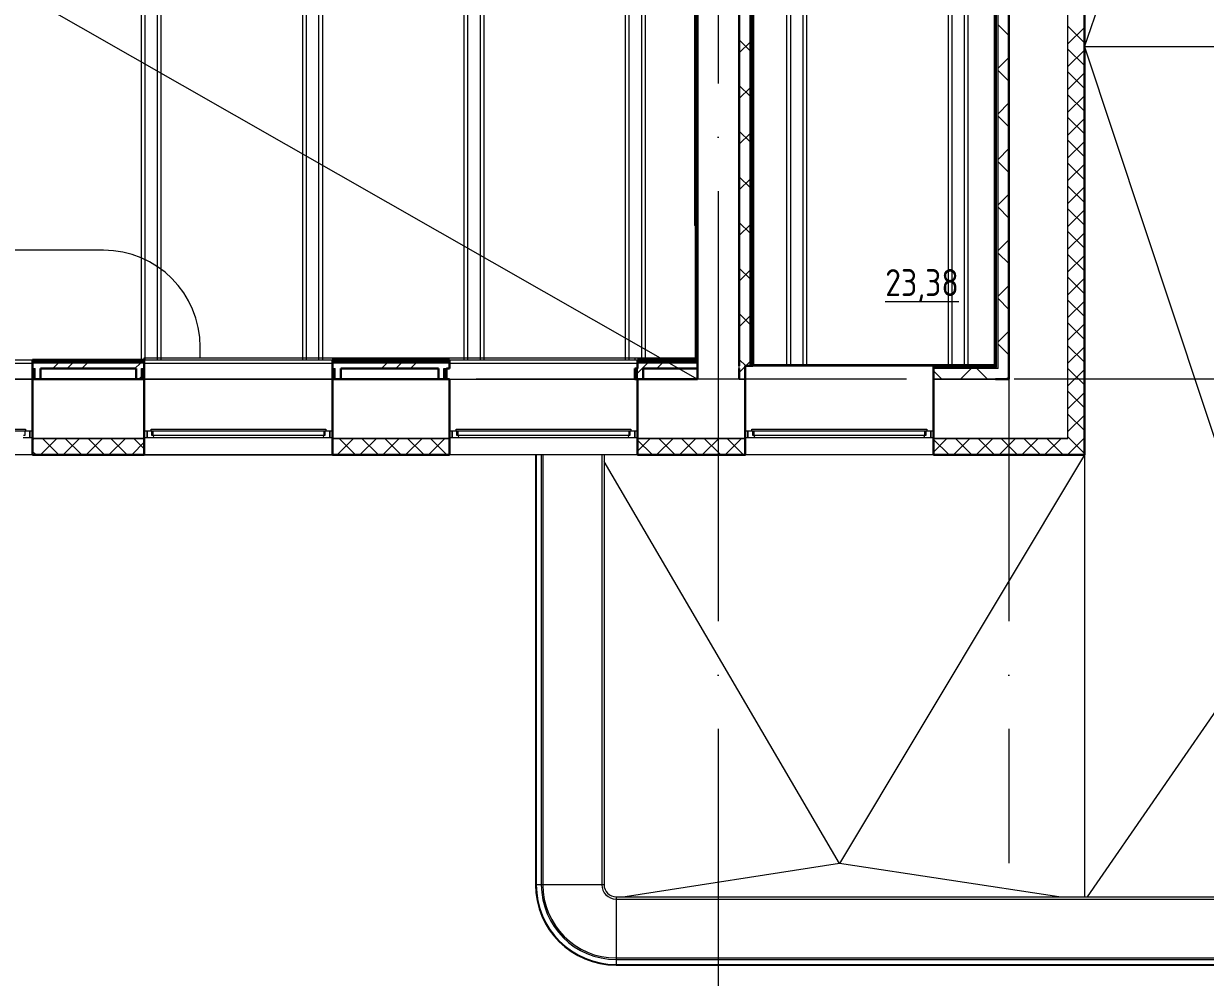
# Model space of a CAD drawing. Header units: millimetres. Extents: x -495897 to 1376592, y -28539 to 470976.
# Drawn here: x 294833 to 305816, y 372674 to 381543 of the extents above; entities that cross this region are included whole.
import ezdxf
from ezdxf import colors
from ezdxf.entities.mleader import LeaderData, LeaderLine
from ezdxf.math import Vec2, Vec3

# ---------------------------------------------------------------- set-up
doc = ezdxf.new("R2010")
doc.units = ezdxf.units.MM
doc.linetypes.add('ADSK_Линия сетки', pattern=[25, 20, -2.5, 0, -2.5])
doc.linetypes.add('ADSK_Сверху', pattern=[450, 300, -150])
for name, color, linetype, lineweight in [('_ Окна', 7, 'Continuous', 9), ('RC-Выноски', 7, 'Continuous', 0), ('Крыша', 7, 'Continuous', 9), ('Линии', 7, 'Continuous', 9), ('Марки помещений', 252, 'Continuous', 20), ('Ограждение', 252, 'Continuous', 9), ('Окна', 252, 'Continuous', 9), ('Оси', 252, 'Continuous', 9), ('Перекрытие', 252, 'Continuous', 18), ('Стены внутренние', 7, 'Continuous', 18), ('Стены наружные', 7, 'Continuous', 18), ('Стены штриховка', 7, 'Continuous', 9)]:
    doc.layers.add(name, color=color, linetype=linetype, lineweight=lineweight)
doc.styles.add('GOST Common_2', font='', dxfattribs={"width": 0.9, "height": 250})
doc.styles.add('Mipgost_5', font='', dxfattribs={"height": 250})
doc.styles.get('GOST Common_2').set_extended_font_data('GOST type B')
doc.styles.get('Mipgost_5').set_extended_font_data('Mipgost')

# ---------------------------------------------------------------- blocks, each defined once
blk = doc.blocks.new('Перекрытия 1 - Перекрытия 1-1698725-3 этаж копия 1')
at = {"layer": 'Перекрытие', "ltscale": 100}
for p, q in [((25199, 26635), (25199, 15485)), ((25234, 26635), (25234, 15485)), ((25349, 26635), (25349, 15485)), ((25384, 26635), (25384, 15485)), ((19199, 26580), (19199, 15540)), ((19234, 26580), (19234, 15540)), ((19349, 26580), (19349, 15540)), ((19384, 26580), (19384, 15540)), ((20699, 26580), (20699, 15540)), ((20734, 26580), (20734, 15540)), ((20849, 26580), (20849, 15540)), ((20884, 26580), (20884, 15540)), ((22199, 26580), (22199, 15540)), ((22234, 26580), (22234, 15540)), ((22349, 26580), (22349, 15540)), ((22384, 26580), (22384, 15540)), ((23699, 26580), (23699, 15540)), ((23734, 15540), (23734, 26580)), ((23849, 26580), (23849, 15540)), ((23884, 26580), (23884, 15540)), ((26699, 21395), (26699, 15485)), ((26734, 21395), (26734, 15485)), ((26849, 21395), (26849, 15485)), ((26884, 21395), (26884, 15485))]:
    blk.add_line(p, q, dxfattribs=at)
blk = doc.blocks.new('3 этаж')
at = {"layer": '_ Окна', "color": 251, "lineweight": 18, "true_color": 0x636466}
for p, q in [((295600, 17355), (295600, 17314)), ((295646, 17355), (295608, 17355)), ((295646, 17297), (295646, 17355)), ((296774, 17355), (296736, 17355)), ((296736, 17355), (296736, 17297)), ((296782, 17314), (296782, 17355)), ((298390, 17355), (298390, 17314)), ((298436, 17355), (298398, 17355)), ((298436, 17297), (298436, 17355)), ((299609, 17355), (299571, 17355)), ((299571, 17355), (299571, 17297)), ((299617, 17314), (299617, 17355)), ((301225, 17355), (301225, 17314)), ((301271, 17355), (301233, 17355)), ((301271, 17297), (301271, 17355)), ((302359, 17355), (302321, 17355)), ((302321, 17355), (302321, 17297)), ((302367, 17314), (302367, 17355)), ((303975, 17355), (303975, 17314)), ((304021, 17355), (303983, 17355)), ((304021, 17297), (304021, 17355)), ((295586, 17297), (295646, 17297)), ((295600, 17314), (295588, 17314)), ((296736, 17297), (296795, 17297)), ((296794, 17314), (296782, 17314)), ((296795, 17297), (296800, 17314)), ((298372, 17314), (298376, 17297)), ((298376, 17297), (298436, 17297)), ((298390, 17314), (298378, 17314)), ((299571, 17297), (299630, 17297)), ((299629, 17314), (299617, 17314)), ((299630, 17297), (299635, 17314)), ((301207, 17314), (301211, 17297)), ((301211, 17297), (301271, 17297)), ((301225, 17314), (301213, 17314)), ((302321, 17297), (302380, 17297)), ((302379, 17314), (302367, 17314)), ((302380, 17297), (302385, 17314)), ((303957, 17314), (303961, 17297)), ((303961, 17297), (304021, 17297)), ((303975, 17314), (303963, 17314))]:
    blk.add_line(p, q, dxfattribs=at)
at = {"layer": '_ Окна', "color": 251, "true_color": 0x636466}
for p, q in [((295671, 17355), (295646, 17355)), ((295646, 17355), (295646, 17297)), ((296736, 17355), (296711, 17355)), ((296736, 17297), (296736, 17355)), ((298461, 17355), (298436, 17355)), ((298436, 17355), (298436, 17297)), ((299571, 17355), (299546, 17355)), ((299571, 17297), (299571, 17355)), ((301296, 17355), (301271, 17355)), ((301271, 17355), (301271, 17297)), ((302321, 17355), (302296, 17355)), ((302321, 17297), (302321, 17355)), ((304046, 17355), (304021, 17355)), ((304021, 17355), (304021, 17297)), ((295646, 17297), (295671, 17297)), ((296711, 17297), (296736, 17297)), ((298436, 17297), (298461, 17297)), ((299546, 17297), (299571, 17297)), ((301271, 17297), (301296, 17297)), ((302296, 17297), (302321, 17297)), ((304021, 17297), (304046, 17297))]:
    blk.add_line(p, q, dxfattribs=at)
at = {"layer": 'Крыша', "color": 251, "true_color": 0x636466}
for p, q in [((305448, 20927), (307171, 25920)), ((305448, 20927), (305448, 20927)), ((307440, 20927), (305448, 20927)), ((305448, 20927), (307172, 15734)), ((305448, 17135), (303173, 13335)), ((305446, 17135), (305448, 17135)), ((305448, 17135), (305448, 17135)), ((305448, 17135), (305448, 13025)), ((303173, 13335), (300984, 17073)), ((307128, 15422), (305473, 13025)), ((303173, 13335), (301181, 13025)), ((305210, 13025), (303173, 13335))]:
    blk.add_line(p, q, dxfattribs=at)
at = {"layer": 'Линии', "color": 251, "linetype": 'ADSK_Сверху', "ltscale": 200, "true_color": 0x636466}
blk.add_line((282206, 29062), (301851, 17837), dxfattribs=at)
at = {"layer": 'Ограждение', "color": 251, "true_color": 0x636466}
for p, q in [((301826, 27827), (301826, 19267)), ((302376, 17972), (302376, 25057)), ((304611, 23862), (304611, 17972)), ((301836, 19267), (301826, 19267)), ((296711, 18017), (296711, 18037)), ((296711, 18037), (301836, 18037)), ((296711, 18017), (296711, 18037)), ((296711, 18037), (298461, 18037)), ((298461, 18037), (298461, 18017)), ((299521, 18017), (299521, 18037)), ((299521, 18037), (301271, 18037)), ((301271, 18037), (301271, 18017)), ((302366, 17962), (302376, 17972)), ((302376, 17972), (302366, 17962)), ((302366, 17962), (304046, 17962)), ((304611, 17972), (302376, 17972)), ((304621, 17962), (304611, 17972)), ((304611, 17972), (304621, 17962)), ((300347, 17135), (300347, 13137)), ((300354, 17135), (300354, 13137)), ((300401, 17135), (300401, 13137)), ((300415, 17135), (300415, 13137)), ((300963, 17135), (300963, 13137)), ((300984, 17135), (300984, 13137)), ((300354, 13137), (300347, 13137)), ((300401, 13137), (300354, 13137)), ((300415, 13137), (300401, 13137)), ((300963, 13137), (300415, 13137)), ((300984, 13137), (300963, 13137)), ((301096, 13025), (307328, 13025)), ((301096, 13025), (301096, 13004)), ((301096, 13004), (307328, 13004)), ((301096, 13004), (301096, 12456)), ((301096, 12456), (307328, 12456)), ((301096, 12456), (301096, 12442)), ((301096, 12442), (307328, 12442)), ((301096, 12442), (301096, 12394)), ((301096, 12394), (307328, 12394)), ((301096, 12394), (301096, 12388)), ((301096, 12388), (307328, 12388))]:
    blk.add_line(p, q, dxfattribs=at)
at = {"layer": 'Ограждение', "color": 251, "linetype": 'Continuous', "true_color": 0x636466}
for p, q in [((302366, 21076), (302376, 21076)), ((304611, 21076), (304621, 21076)), ((302366, 20476), (302376, 20476)), ((304611, 20476), (304621, 20476)), ((302366, 19876), (302376, 19876)), ((304611, 19876), (304621, 19876)), ((302366, 19276), (302376, 19276)), ((304611, 19276), (304621, 19276)), ((302366, 18676), (302376, 18676)), ((304611, 18676), (304621, 18676)), ((302366, 18076), (302376, 18076)), ((304611, 18076), (304621, 18076)), ((302682, 17962), (302682, 17972)), ((303282, 17962), (303282, 17972)), ((303882, 17962), (303882, 17972)), ((304482, 17962), (304482, 17972))]:
    blk.add_line(p, q, dxfattribs=at)
at = {"layer": 'Ограждение', "color": 251, "true_color": 0x636466}
for radius in [749, 742, 695, 681, 133, 112]:
    blk.add_arc((301096, 13137), radius, 180, 270, dxfattribs=at)
at = {"layer": 'Окна', "color": 251, "true_color": 0x636466}
for p, q in [((293984, 17372), (295608, 17372)), ((295608, 17355), (293984, 17355)), ((295608, 17372), (295608, 17355)), ((296774, 17372), (298398, 17372)), ((296774, 17355), (296774, 17372)), ((298398, 17355), (296774, 17355)), ((296794, 17314), (296794, 17355)), ((298378, 17355), (298378, 17314)), ((298398, 17372), (298398, 17355)), ((299609, 17372), (301233, 17372)), ((299609, 17355), (299609, 17372)), ((301233, 17355), (299609, 17355)), ((299629, 17314), (299629, 17355)), ((301213, 17355), (301213, 17314)), ((301233, 17372), (301233, 17355)), ((302359, 17372), (303983, 17372)), ((302359, 17355), (302359, 17372)), ((303983, 17355), (302359, 17355)), ((302379, 17314), (302379, 17355)), ((303963, 17355), (303963, 17314)), ((303983, 17372), (303983, 17355)), ((298378, 17314), (296794, 17314)), ((296795, 17297), (298376, 17297)), ((301213, 17314), (299629, 17314)), ((299630, 17297), (301211, 17297)), ((303963, 17314), (302379, 17314)), ((302380, 17297), (303961, 17297))]:
    blk.add_line(p, q, dxfattribs=at)
at = {"layer": 'Оси', "color": 251, "linetype": 'ADSK_Линия сетки', "ltscale": 200, "true_color": 0x636466}
for p, q in [((302046, 34587), (302046, 11871)), ((304746, 34587), (304746, 13337)), ((308796, 17837), (237074, 17837))]:
    blk.add_line(p, q, dxfattribs=at)
at = {"layer": 'Перекрытие', "color": 251, "true_color": 0x636466}
for p, q in [((296331, 19037), (282221, 19037)), ((297231, 18037), (297231, 18137))]:
    blk.add_line(p, q, dxfattribs=at)
blk.add_arc((296331, 18137), 900, 0, 90, dxfattribs=at)
at = {"layer": 'Стены внутренние', "color": 251, "lineweight": 30, "true_color": 0x636466}
for p, q in [((305448, 17135), (305448, 29939)), ((301851, 17837), (301851, 17937)), ((295671, 17837), (295671, 17287)), ((295746, 17837), (296636, 17837)), ((296711, 17837), (296711, 17287)), ((298461, 17837), (298461, 17287)), ((298536, 17837), (299446, 17837)), ((299521, 17837), (299546, 17837)), ((299546, 17837), (299546, 17287)), ((301296, 17837), (301296, 17287)), ((301346, 17837), (301851, 17837)), ((302296, 17837), (302296, 17287)), ((304046, 17837), (304046, 17287)), ((304746, 17837), (304621, 17837)), ((304746, 17837), (304746, 17837)), ((295671, 17287), (295671, 17135)), ((296711, 17287), (296711, 17135)), ((298461, 17287), (298461, 17135)), ((299546, 17287), (299546, 17135)), ((301296, 17287), (301296, 17135)), ((302296, 17287), (302296, 17135)), ((304046, 17287), (304046, 17135)), ((295671, 17135), (296711, 17135)), ((298461, 17135), (299546, 17135)), ((301296, 17135), (302296, 17135)), ((305448, 17135), (304046, 17135))]:
    blk.add_line(p, q, dxfattribs=at)
at = {"layer": 'Стены внутренние', "color": 251, "true_color": 0x636466}
for p, q in [((305296, 17287), (305296, 29787)), ((293921, 17837), (295671, 17837)), ((296711, 17837), (298461, 17837)), ((299546, 17837), (301271, 17837)), ((302296, 17837), (302241, 17837)), ((304621, 17837), (304046, 17837)), ((295671, 17287), (296711, 17287)), ((296711, 17287), (295671, 17287)), ((298461, 17287), (299546, 17287)), ((299546, 17287), (298461, 17287)), ((301296, 17287), (302296, 17287)), ((302296, 17287), (301296, 17287)), ((304046, 17287), (305296, 17287)), ((304746, 17287), (304046, 17287)), ((295671, 17135), (293921, 17135)), ((298461, 17135), (296711, 17135)), ((301296, 17135), (299546, 17135)), ((304046, 17135), (302296, 17135))]:
    blk.add_line(p, q, dxfattribs=at)
at = {"layer": 'Стены внутренние', "color": 251, "linetype": 'Continuous', "lineweight": 9, "true_color": 0x636466}
for p, q in [((305446, 20969), (305296, 21119)), ((305296, 20956), (305446, 21106)), ((305446, 20757), (305296, 20907)), ((305296, 20744), (305446, 20894)), ((305448, 20947), (305446, 20943)), ((305446, 20764), (305448, 20764)), ((305446, 20545), (305296, 20695)), ((305296, 20532), (305446, 20682)), ((305446, 20561), (305448, 20561)), ((305446, 20333), (305296, 20483)), ((305296, 20320), (305446, 20470)), ((305448, 20337), (305446, 20334)), ((305446, 20121), (305296, 20271)), ((305296, 20108), (305446, 20258)), ((305446, 20256), (305448, 20256)), ((305446, 19909), (305296, 20059)), ((305296, 19896), (305446, 20046)), ((305446, 19696), (305296, 19846)), ((305296, 19684), (305446, 19834)), ((305448, 19783), (305446, 19786)), ((305446, 19484), (305296, 19634)), ((305296, 19472), (305446, 19622)), ((305446, 19647), (305448, 19647)), ((305448, 19524), (305446, 19521)), ((305446, 19443), (305448, 19443)), ((305446, 19272), (305296, 19422)), ((305296, 19259), (305446, 19409)), ((305446, 19060), (305296, 19210)), ((305296, 19047), (305446, 19197)), ((305446, 19139), (305448, 19139)), ((305446, 18848), (305296, 18998)), ((305296, 18835), (305446, 18985)), ((305446, 18636), (305296, 18786)), ((305296, 18623), (305446, 18773)), ((305446, 18424), (305296, 18574)), ((305296, 18411), (305446, 18561)), ((305446, 18529), (305448, 18529)), ((305446, 18211), (305296, 18361)), ((305296, 18199), (305446, 18349)), ((305446, 18326), (305448, 18326)), ((305446, 17999), (305296, 18149)), ((305296, 17987), (305446, 18137)), ((305446, 18021), (305448, 18021)), ((305446, 17787), (305296, 17937)), ((305296, 17775), (305446, 17925)), ((305446, 17575), (305296, 17725)), ((305296, 17562), (305446, 17712)), ((305446, 17363), (305296, 17513)), ((305296, 17350), (305446, 17500)), ((305448, 17548), (305446, 17551)), ((305446, 17411), (305448, 17411)), ((295671, 17271), (295686, 17287)), ((295748, 17137), (295898, 17287)), ((295914, 17137), (295764, 17287)), ((295960, 17137), (296110, 17287)), ((296126, 17137), (295976, 17287)), ((296173, 17137), (296323, 17287)), ((296338, 17137), (296188, 17287)), ((296385, 17137), (296535, 17287)), ((296550, 17137), (296400, 17287)), ((296597, 17137), (296711, 17251)), ((296709, 17190), (296613, 17287)), ((298506, 17137), (298656, 17287)), ((298672, 17137), (298522, 17287)), ((298718, 17137), (298868, 17287)), ((298884, 17137), (298734, 17287)), ((298930, 17137), (299080, 17287)), ((299096, 17137), (298946, 17287)), ((299142, 17137), (299292, 17287)), ((299308, 17137), (299158, 17287)), ((299355, 17137), (299505, 17287)), ((299520, 17137), (299370, 17287)), ((301430, 17137), (301296, 17270)), ((301298, 17171), (301414, 17287)), ((301476, 17137), (301626, 17287)), ((301642, 17137), (301492, 17287)), ((301688, 17137), (301838, 17287)), ((301854, 17137), (301704, 17287)), ((301900, 17137), (302050, 17287)), ((302066, 17137), (301916, 17287)), ((302112, 17137), (302262, 17287)), ((302278, 17137), (302128, 17287)), ((304187, 17137), (304046, 17278)), ((304048, 17163), (304171, 17287)), ((304234, 17137), (304384, 17287)), ((304399, 17137), (304249, 17287)), ((304446, 17137), (304596, 17287)), ((304611, 17137), (304461, 17287)), ((304658, 17137), (304808, 17287)), ((304824, 17137), (304674, 17287)), ((304870, 17137), (305020, 17287)), ((305036, 17137), (304886, 17287)), ((305082, 17137), (305232, 17287)), ((305248, 17137), (305098, 17287)), ((305446, 17151), (305296, 17301)), ((305296, 17138), (305446, 17288)), ((305448, 17289), (305446, 17285)), ((295671, 17208), (295673, 17208)), ((295702, 17137), (295673, 17166)), ((299468, 17135), (299467, 17137)), ((304539, 17137), (304537, 17135)), ((304748, 17135), (304747, 17137)), ((305294, 17137), (305296, 17138)), ((305446, 17208), (305448, 17208))]:
    blk.add_line(p, q, dxfattribs=at)
at = {"layer": 'Стены наружные', "color": 251, "lineweight": 30, "true_color": 0x636466}
for p, q in [((301836, 29057), (301836, 18017)), ((301851, 17937), (301851, 29062)), ((302241, 17962), (302241, 24302)), ((302366, 17962), (302366, 24302)), ((304746, 24117), (304746, 17837)), ((304621, 17962), (304621, 23872)), ((295671, 18017), (296711, 18017)), ((295671, 17837), (295671, 18017)), ((296711, 18017), (296711, 17837)), ((298461, 18017), (299546, 18017)), ((298461, 17837), (298461, 18017)), ((299546, 17937), (299546, 18017)), ((301836, 18017), (301296, 18017)), ((301296, 17937), (301296, 18017)), ((295746, 17937), (296636, 17937)), ((295746, 17937), (295746, 17837)), ((296636, 17837), (296636, 17937)), ((298536, 17937), (299446, 17937)), ((298536, 17937), (298536, 17837)), ((299446, 17837), (299446, 17937)), ((299521, 17937), (299546, 17937)), ((299521, 17937), (299521, 17837)), ((301271, 17837), (301271, 17937)), ((301271, 17937), (301296, 17937)), ((301346, 17937), (301851, 17937)), ((301346, 17937), (301346, 17837)), ((302241, 17937), (302241, 17837)), ((302296, 17962), (302296, 17837)), ((302366, 17962), (302296, 17962)), ((304621, 17962), (304046, 17962)), ((304046, 17962), (304046, 17837)), ((295671, 17837), (295746, 17837)), ((296636, 17837), (296711, 17837)), ((298461, 17837), (298536, 17837)), ((299446, 17837), (299521, 17837)), ((301271, 17837), (301346, 17837)), ((304621, 17837), (304746, 17837))]:
    blk.add_line(p, q, dxfattribs=at)
at = {"layer": 'Стены наружные', "color": 251, "linetype": 'Continuous', "lineweight": 9, "true_color": 0x636466}
for p, q in [((304623, 21117), (304621, 21117)), ((304745, 21033), (304646, 21133)), ((304745, 21033), (304646, 21133)), ((302341, 20892), (302241, 20992)), ((302341, 20892), (302241, 20992)), ((302363, 21074), (302366, 21074)), ((304623, 21012), (304621, 21012)), ((302241, 20871), (302341, 20971)), ((302241, 20871), (302341, 20971)), ((302363, 20969), (302366, 20969)), ((304623, 20907), (304621, 20907)), ((302363, 20864), (302366, 20864)), ((304623, 20802), (304621, 20802)), ((304646, 20731), (304745, 20830)), ((304646, 20731), (304745, 20830)), ((302363, 20759), (302366, 20759)), ((302363, 20654), (302366, 20654)), ((304623, 20697), (304621, 20697)), ((304745, 20609), (304646, 20709)), ((304745, 20609), (304646, 20709)), ((302341, 20468), (302241, 20568)), ((302341, 20468), (302241, 20568)), ((302241, 20447), (302341, 20547)), ((302241, 20447), (302341, 20547)), ((302363, 20549), (302366, 20549)), ((304623, 20592), (304621, 20592)), ((302363, 20444), (302366, 20444)), ((304623, 20487), (304621, 20487)), ((302363, 20339), (302366, 20339)), ((304623, 20382), (304621, 20382)), ((304646, 20306), (304745, 20406)), ((304646, 20306), (304745, 20406)), ((302363, 20234), (302366, 20234)), ((304623, 20277), (304621, 20277)), ((304745, 20185), (304646, 20284)), ((304745, 20185), (304646, 20284)), ((302341, 20044), (302241, 20144)), ((302341, 20044), (302241, 20144)), ((302241, 20023), (302341, 20123)), ((302241, 20023), (302341, 20123)), ((302363, 20129), (302366, 20129)), ((304623, 20172), (304621, 20172)), ((302363, 20024), (302366, 20024)), ((304623, 20067), (304621, 20067)), ((302363, 19919), (302366, 19919)), ((304623, 19962), (304621, 19962)), ((304646, 19882), (304745, 19982)), ((304646, 19882), (304745, 19982)), ((302363, 19814), (302366, 19814)), ((304623, 19857), (304621, 19857)), ((304746, 19760), (304646, 19860)), ((304746, 19760), (304646, 19860)), ((302341, 19619), (302241, 19719)), ((302341, 19619), (302241, 19719)), ((302241, 19599), (302341, 19699)), ((302241, 19599), (302341, 19699)), ((302363, 19709), (302366, 19709)), ((304623, 19752), (304621, 19752)), ((302363, 19604), (302366, 19604)), ((304623, 19647), (304621, 19647)), ((304646, 19458), (304746, 19558)), ((304646, 19458), (304746, 19558)), ((302363, 19499), (302366, 19499)), ((304623, 19542), (304621, 19542)), ((302363, 19394), (302366, 19394)), ((304623, 19437), (304621, 19437)), ((304623, 19332), (304621, 19332)), ((304746, 19336), (304646, 19436)), ((304746, 19336), (304646, 19436)), ((302341, 19195), (302241, 19295)), ((302341, 19195), (302241, 19295)), ((302241, 19174), (302341, 19274)), ((302241, 19174), (302341, 19274)), ((302363, 19289), (302366, 19289)), ((304623, 19227), (304621, 19227)), ((302363, 19184), (302366, 19184)), ((304623, 19122), (304621, 19122)), ((304646, 19034), (304746, 19134)), ((304646, 19034), (304746, 19134)), ((302363, 19079), (302366, 19079)), ((304623, 19017), (304621, 19017)), ((304746, 18912), (304646, 19011)), ((304746, 18912), (304646, 19011)), ((302363, 18974), (302366, 18974)), ((304623, 18912), (304621, 18912)), ((302341, 18771), (302241, 18871)), ((302341, 18771), (302241, 18871)), ((302241, 18750), (302341, 18850)), ((302241, 18750), (302341, 18850)), ((302363, 18869), (302366, 18869)), ((304623, 18807), (304621, 18807)), ((302363, 18764), (302366, 18764)), ((304623, 18702), (304621, 18702)), ((304646, 18609), (304746, 18709)), ((304646, 18609), (304746, 18709)), ((302363, 18659), (302366, 18659)), ((304623, 18597), (304621, 18597)), ((304746, 18487), (304646, 18587)), ((304746, 18487), (304646, 18587)), ((302363, 18554), (302366, 18554)), ((304623, 18492), (304621, 18492)), ((302341, 18347), (302241, 18447)), ((302341, 18347), (302241, 18447)), ((302241, 18326), (302341, 18426)), ((302241, 18326), (302341, 18426)), ((302363, 18449), (302366, 18449)), ((302363, 18344), (302366, 18344)), ((304623, 18387), (304621, 18387)), ((302363, 18239), (302366, 18239)), ((304623, 18282), (304621, 18282)), ((304646, 18185), (304746, 18285)), ((304646, 18185), (304746, 18285)), ((302363, 18134), (302366, 18134)), ((304623, 18177), (304621, 18177)), ((304746, 18063), (304646, 18163)), ((304746, 18063), (304646, 18163)), ((295987, 18012), (295992, 18017)), ((296411, 18012), (296416, 18017)), ((298532, 18012), (298537, 18017)), ((298957, 18012), (298962, 18017)), ((299381, 18012), (299386, 18017)), ((301502, 18012), (301507, 18017)), ((302302, 17962), (302241, 18022)), ((302302, 17962), (302241, 18022)), ((302363, 18029), (302366, 18029)), ((304623, 18072), (304621, 18072)), ((295671, 17908), (295683, 17920)), ((295683, 17920), (295696, 17933)), ((295750, 17987), (295762, 17999)), ((295762, 17999), (295775, 18012)), ((295860, 17937), (295910, 17987)), ((295962, 17987), (295974, 17999)), ((295974, 17999), (295987, 18012)), ((295995, 17937), (296045, 17987)), ((296130, 17937), (296180, 17987)), ((296174, 17987), (296187, 17999)), ((296187, 17999), (296199, 18012)), ((296386, 17987), (296399, 17999)), ((296399, 17999), (296411, 18012)), ((296598, 17987), (296611, 17999)), ((296611, 17999), (296623, 18012)), ((296624, 17937), (296674, 17987)), ((298461, 17977), (298470, 17987)), ((298507, 17987), (298520, 17999)), ((298520, 17999), (298532, 18012)), ((298720, 17987), (298732, 17999)), ((298732, 17999), (298745, 18012)), ((298914, 17937), (298964, 17987)), ((298932, 17987), (298944, 17999)), ((298944, 17999), (298957, 18012)), ((299049, 17937), (299099, 17987)), ((299144, 17987), (299156, 17999)), ((299156, 17999), (299169, 18012)), ((299184, 17937), (299234, 17987)), ((299356, 17987), (299368, 17999)), ((299368, 17999), (299381, 18012)), ((299496, 17914), (299508, 17927)), ((299508, 17927), (299518, 17937)), ((301296, 17894), (301339, 17937)), ((301339, 17937), (301389, 17987)), ((301474, 17937), (301524, 17987)), ((301477, 17987), (301490, 17999)), ((301490, 17999), (301502, 18012)), ((301689, 17987), (301702, 17999)), ((301702, 17999), (301714, 18012)), ((302241, 17901), (302276, 17937)), ((302241, 17901), (302276, 17937)), ((302276, 17937), (302296, 17956)), ((302276, 17937), (302296, 17956)), ((302301, 17962), (302341, 18001)), ((302301, 17962), (302341, 18001)), ((304124, 17837), (304046, 17914)), ((304124, 17837), (304046, 17914)), ((304113, 17959), (304113, 17962)), ((304218, 17959), (304218, 17962)), ((304297, 17837), (304397, 17937)), ((304297, 17837), (304397, 17937)), ((304323, 17959), (304323, 17962)), ((304428, 17959), (304428, 17962)), ((304548, 17837), (304448, 17937)), ((304548, 17837), (304448, 17937)), ((304533, 17959), (304533, 17962)), ((304623, 17967), (304621, 17967)), ((296659, 17837), (296686, 17864)), ((296686, 17862), (296698, 17874)), ((296698, 17874), (296711, 17887)), ((304721, 17837), (304746, 17861)), ((304721, 17837), (304746, 17861))]:
    blk.add_line(p, q, dxfattribs=at)
at = {"layer": 'Стены наружные', "color": 251, "true_color": 0x636466}
for p, q in [((293921, 18017), (295671, 18017)), ((296711, 18017), (298461, 18017)), ((299546, 18017), (301296, 18017)), ((293921, 17987), (295671, 17987)), ((296711, 17987), (298461, 17987)), ((299546, 17987), (301296, 17987)), ((296191, 17135), (296191, 17130)), ((296206, 17130), (296206, 17135)), ((296711, 17135), (296711, 17130)), ((298461, 17130), (298461, 17135)), ((299003, 17130), (299003, 17135)), ((299003, 17130), (296191, 17130)), ((301771, 17134), (302296, 17134)), ((301771, 17129), (301771, 17134)), ((302296, 17129), (301771, 17129)), ((302296, 17134), (302296, 17129))]:
    blk.add_line(p, q, dxfattribs=at)
at = {"layer": 'Стены штриховка', "color": 251, "true_color": 0x636466}
for p, q in [((305446, 17135), (305446, 29939)), ((302341, 17962), (302341, 24302)), ((302353, 17962), (302353, 24302)), ((304633, 17949), (304633, 23884)), ((304646, 17937), (304646, 23897)), ((301836, 18017), (301851, 18017)), ((295671, 18012), (296711, 18012)), ((296711, 18012), (295671, 18012)), ((296711, 17999), (295671, 17999)), ((296711, 17987), (295671, 17987)), ((295671, 17937), (295696, 17937)), ((295683, 17837), (295683, 17937)), ((295696, 17837), (295696, 17937)), ((296686, 17837), (296686, 17937)), ((296686, 17937), (296711, 17937)), ((296698, 17837), (296698, 17937)), ((298461, 18012), (299546, 18012)), ((299546, 18012), (298461, 18012)), ((299546, 17999), (298461, 17999)), ((299546, 17987), (298461, 17987)), ((298461, 17937), (298486, 17937)), ((298473, 17837), (298473, 17937)), ((298486, 17837), (298486, 17937)), ((299496, 17837), (299496, 17937)), ((299496, 17937), (299521, 17937)), ((299508, 17837), (299508, 17937)), ((301283, 17837), (301283, 17937)), ((301296, 18012), (301851, 18012)), ((301851, 18012), (301296, 18012)), ((301851, 17999), (301296, 17999)), ((301851, 17987), (301296, 17987)), ((301296, 17837), (301296, 17937)), ((302241, 17937), (302241, 17962)), ((304633, 17949), (304046, 17949)), ((304646, 17937), (304046, 17937)), ((302241, 17837), (302296, 17837)), ((304046, 17837), (304621, 17837)), ((305296, 17287), (304746, 17287)), ((295673, 17211), (295671, 17211)), ((295673, 17137), (295673, 17211)), ((296709, 17137), (295673, 17137)), ((296709, 17211), (296709, 17137)), ((296711, 17211), (296709, 17211)), ((298463, 17211), (298461, 17211)), ((298463, 17137), (298463, 17211)), ((299544, 17137), (298463, 17137)), ((299544, 17211), (299544, 17137)), ((299546, 17211), (299544, 17211)), ((301298, 17211), (301296, 17211)), ((301298, 17137), (301298, 17211)), ((302294, 17137), (301298, 17137)), ((302294, 17211), (302294, 17137)), ((302296, 17211), (302294, 17211)), ((304048, 17211), (304046, 17211)), ((304048, 17137), (304048, 17211)), ((305448, 17137), (304048, 17137))]:
    blk.add_line(p, q, dxfattribs=at)
at = {"layer": 'Перекрытие', "color": 251, "true_color": 0x636466}
blk.add_blockref('Перекрытия 1 - Перекрытия 1-1698725-3 этаж копия 1', (277482, 2476), dxfattribs=at)
at = {"layer": 'Марки помещений', "color": 251, "true_color": 0x636466, "style": 'GOST Common_2', "width": 0.9}
blk.add_text('%%U23,38', height=250, dxfattribs=at).set_placement((303597, 18611))

msp = doc.modelspace()

# ---------------------------------------------------------------- block references
msp.add_blockref('3 этаж', (-756.474, 360398.765))

# ---------------------------------------------------------------- leaders
at = {"layer": 'RC-Выноски', "linetype": 'Continuous', "ltscale": 15}
ml = msp.add_multileader_mtext('Standard', dxfattribs=at)
ml.set_content('В ЛВС здания школы', color=256, style='Mipgost_5')
ml.set_leader_properties()
ml.build(insert=Vec2(0, 0))
ml.multileader.update_dxf_attribs({"has_text_frame": 1, "text_left_attachment_type": 6, "text_right_attachment_type": 6, "dogleg_length": 2, "arrow_head_size": 400, "scale": 100})
ctx = ml.context
ctx.base_point, ctx.scale, ctx.char_height, ctx.arrow_head_size, ctx.landing_gap_size, ctx.plane_origin = Vec3(408469.171, 372490.934), 100, 250, 400, 100, Vec3(-116420.439, 333728.374)
ctx.left_attachment, ctx.right_attachment, ctx.text_align_type = 6, 6, 2
notes = []
notes.append((ctx, [(1, (1, 1, 0), (411431.849, 372490.934), (-1, 0), 200, [(0, [(411431.849, 370475.664)], 0, [])])]))
ctx.mtext.insert, ctx.mtext.width, ctx.mtext.alignment, ctx.mtext.flow_direction = Vec3(411131.849, 372790.934), 4609.04485, 3, 5
for ctx, leaders in notes:
    for number, flags, end, landing, length, lines in leaders:
        leader = LeaderData()
        leader.index, (leader.has_last_leader_line, leader.has_dogleg_vector, leader.attachment_direction) = number, flags
        leader.last_leader_point, leader.dogleg_vector, leader.dogleg_length = Vec3(end), Vec3(landing), length
        for number, points, colour, breaks in lines:
            line = LeaderLine()
            line.index, line.vertices, line.color, line.breaks = number, Vec3.list(points), colors.encode_raw_color(colour), breaks
            leader.lines.append(line)
        ctx.leaders.append(leader)

doc.saveas('drawing.dxf')
